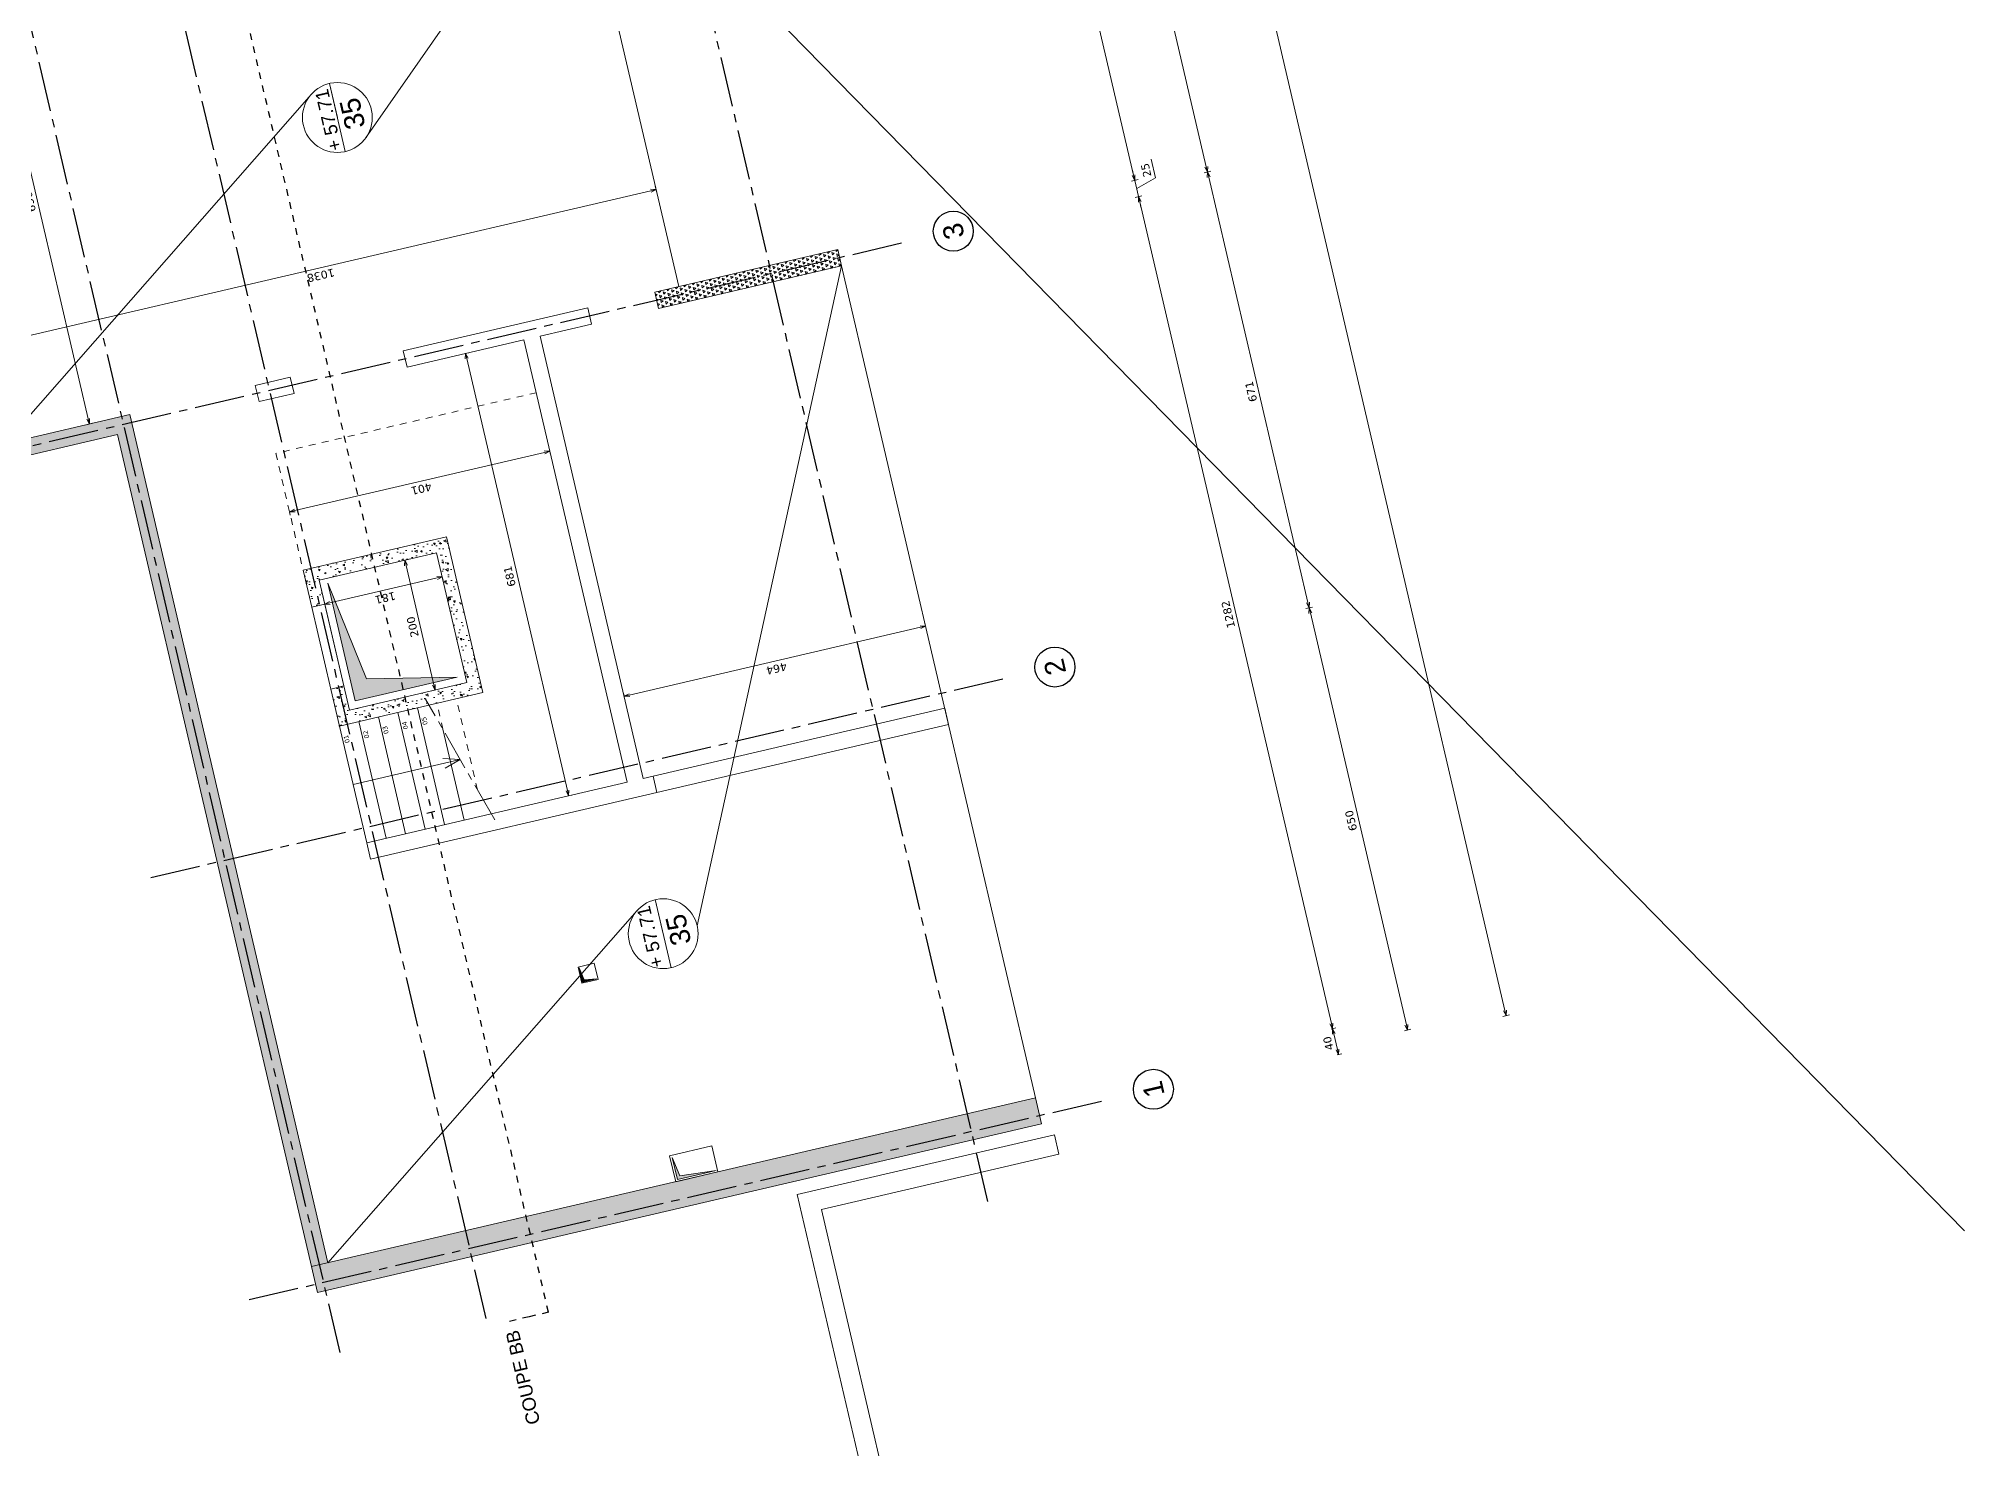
# Model space of a CAD drawing. Header units: metres. Extents: x -49 to 867749, y -579737 to 170817.
# Drawn here: x 596244.83 to 596273.72, y 139703.56 to 139724.71 of the extents above; entities that cross this region are included whole.
import ezdxf
from ezdxf.enums import TextEntityAlignment as Align

# ---------------------------------------------------------------- set-up
doc = ezdxf.new("R2010")
doc.units = ezdxf.units.M
doc.header["$MEASUREMENT"] = 0
doc.header["$PDMODE"] = 3
doc.header["$PDSIZE"] = 0.1
for name, pattern in [('01', [0.15, 0.1, -0.05]), ('04', [0.82, 0.6, -0.08, 0.06, -0.08]), ('AXES2', [1.125, 0.75, -0.125, 0.125, -0.125])]:
    doc.linetypes.add(name, pattern=pattern)
doc.layers.add('00-AXE-0.00', color=14, linetype='AXES2')
for name, color, linetype, lineweight in [('ACSP - Bois', 47, 'Continuous', 18), ('ACSP - Béton', 252, 'Continuous', 18), ('ACSP - Cotes', 7, 'Continuous', 18), ('ACSP - Dalle', 250, 'Continuous', 18), ('ACSP - Escalier', 253, 'Continuous', 18), ('ACSP - Longrines', 7, 'Continuous', 18), ('ACSP - Trémie', 7, 'Continuous', 18)]:
    doc.layers.add(name, color=color, linetype=linetype, lineweight=lineweight)
doc.styles.add('ARIAL', font='arial.ttf')
doc.styles.add('COT', font='verdana.ttf')
doc.styles.add('locaux 20', font='verdana.ttf', dxfattribs={"height": 0.07})
doc.styles.get("Standard").update_dxf_attribs({"font": 'arial.ttf'})
doc.dimstyles.new('COT50', dxfattribs={"dimtxt": 0.12, "dimasz": 0.08, "dimexe": 0.05, "dimexo": 0, "dimgap": 0.05, "dimtad": 1, "dimdec": 0, "dimlfac": 100, "dimzin": 0, "dimdsep": 46, "dimtxsty": 'COT', "dimblk": 'OPEN30', "dimcen": 0.04, "dimdle": 0.05, "dimclrd": 256, "dimclre": 256, "dimclrt": 6, "dimadec": 0, "dimazin": 0, "dimtm": 1e-09, "dimtfac": 1, "dimtdec": 0, "dimtmove": 1, "dimatfit": 0, "dimldrblk": 'OPEN30', "dimfxl": 0.05, "dimfxlon": 1, "dimtolj": 1, "dimtzin": 0, "dimlwd": -1, "dimlwe": -1, "dimarcsym": 0})
pattern_1 = [(163.12127, (596256.21171, 139612.853904), (-0.054743143, -0.05126586), [0.0375, -0.0375]), (223.12127, (596256.21171, 139612.853904), (0.017025965, -0.07304188), [0.0375, -0.0375]), (103.12127, (596256.18434, 139612.82827), (-0.071769108, 0.021776023), [0.0375, -0.0375])]
pattern_2 = [(153.12127, (596256.2117, 139612.8539), (-0.0406854, 0.28511173), [0.03, -0.33]), (98.12127, (596256.2117, 139612.8539), (-0.28042215, -0.1223544), [0.024, -0.264]), (203.57267, (596256.20832, 139612.87766), (-0.3211074, 0.16275755), [0.0254961, -0.28045684]), (149.30547, (596256.1338, 139612.83574), (-0.0324319, 0.4307809), [0.045, -0.495]), (199.75687, (596256.1311, 139612.87164), (-0.4643463, 0.2756492), [0.0382441, -0.4206852]), (94.30547, (596256.1338, 139612.83574), (-0.4643465, 0.2756488), [0.036, -0.396]), (124.12127, (596256.1442, 139612.87924), (0.10264065, 0.269089), [0.03, -0.33]), (69.12127, (596256.1442, 139612.87924), (-0.30458135, 0.0289378), [0.024, -0.264]), (174.57267, (596256.15275, 139612.90166), (-0.20194046, 0.2980269), [0.0254961, -0.28045684]), (140.62127, (596256.21171, 139612.8539), (-0.13078521, -0.02549152), [0, -0.2608, 0, -0.268, 0, -0.265]), (110.62127, (596256.21171, 139612.8539), (-0.1775338, 0.06666589), [0, -0.1528, 0, -0.2548, 0, -0.101]), (70.62127, (596256.23196, 139612.76703), (-0.03968742, 0.21000221), [0, -0.1, 0, -0.312, 0, -0.414]), (60.62127, (596256.24104, 139612.72808), (-0.09195287, 0.21809403), [0, -0.13, 0, -0.2072, 0, -0.294])]

# ---------------------------------------------------------------- blocks, each defined once
blk = doc.blocks.new('_Open30')
at = {"color": 0, "linetype": 'ByBlock', "lineweight": -2}
for p, q in [((-1, 0.27), (0, 0)), ((0, 0), (-1, -0.27)), ((0, 0), (-1, 0))]:
    blk.add_line(p, q, dxfattribs=at)
blk = doc.blocks.new('*D269')
at = {"layer": 'ACSP - Cotes', "transparency": 16777216}
for p, q in [((596264.22, 139709.852), (596264.289, 139709.868)), ((596264.313, 139709.545), (596264.258, 139709.779)), ((596264.311, 139709.463), (596264.379, 139709.479))]:
    blk.add_line(p, q, dxfattribs=at)
at = {"layer": 'Defpoints', "color": 0, "transparency": 16777216}
for p in [(596264.22, 139709.852), (596264.24, 139709.857), (596264.311, 139709.463)]:
    blk.add_point(p, dxfattribs=at)
at = {"layer": 'ACSP - Cotes', "transparency": 16777216, "xscale": 0.08, "yscale": 0.08, "zscale": 0.08}
for p, rotation in [((596264.24, 139709.857), 103.1212703830424), ((596264.331, 139709.467), 283.1212703830424)]:
    blk.add_blockref('_Open30', p, dxfattribs=dict(at, rotation=rotation))
at = {"layer": 'ACSP - Cotes', "color": 6, "transparency": 16777216, "insert": (596264.176, 139709.637), "char_height": 0.12, "attachment_point": 5, "rotation": 103.1213, "style": 'COT'}
blk.add_mtext('\\A1;40', dxfattribs=at)
blk = doc.blocks.new('*D278')
at = {"layer": 'ACSP - Cotes', "transparency": 16777216}
for p, q in [((596261.281, 139722.33), (596261.379, 139722.352)), ((596264.222, 139709.935), (596261.348, 139722.263)), ((596264.22, 139709.852), (596264.289, 139709.868))]:
    blk.add_line(p, q, dxfattribs=at)
at = {"layer": 'Defpoints', "color": 0, "transparency": 16777216}
for p in [(596261.33, 139722.341), (596256.875, 139721.303), (596264.22, 139709.852)]:
    blk.add_point(p, dxfattribs=at)
at = {"layer": 'ACSP - Cotes', "transparency": 16777216, "xscale": 0.08, "yscale": 0.08, "zscale": 0.08}
for p, rotation in [((596261.33, 139722.341), 103.121270232965), ((596264.24, 139709.857), 283.121270232965)]:
    blk.add_blockref('_Open30', p, dxfattribs=dict(at, rotation=rotation))
at = {"layer": 'ACSP - Cotes', "color": 6, "transparency": 16777216, "insert": (596262.675, 139716.073), "char_height": 0.12, "attachment_point": 5, "rotation": 103.1213, "style": 'COT'}
blk.add_mtext('\\A1;1282', dxfattribs=at)
blk = doc.blocks.new('*D279')
at = {"layer": 'ACSP - Cotes', "transparency": 16777216}
for p, q in [((596261.255, 139722.662), (596261.237, 139722.74)), ((596261.585, 139722.625), (596261.52, 139722.903)), ((596261.224, 139722.573), (596261.322, 139722.596)), ((596261.33, 139722.341), (596261.273, 139722.585)), ((596261.33, 139722.341), (596261.273, 139722.585)), ((596261.302, 139722.463), (596261.585, 139722.625)), ((596261.281, 139722.33), (596261.379, 139722.352)), ((596261.348, 139722.263), (596261.366, 139722.185))]:
    blk.add_line(p, q, dxfattribs=at)
at = {"layer": 'Defpoints', "color": 0, "transparency": 16777216}
for p in [(596261.273, 139722.585), (596256.819, 139721.546), (596256.875, 139721.303)]:
    blk.add_point(p, dxfattribs=at)
at = {"layer": 'ACSP - Cotes', "transparency": 16777216, "xscale": 0.08, "yscale": 0.08, "zscale": 0.08}
for p, rotation in [((596261.273, 139722.585), 283.121270232965), ((596261.33, 139722.341), 103.121270232965)]:
    blk.add_blockref('_Open30', p, dxfattribs=dict(at, rotation=rotation))
at = {"layer": 'ACSP - Cotes', "color": 6, "transparency": 16777216, "insert": (596261.443, 139722.738), "char_height": 0.12, "attachment_point": 5, "rotation": 103.1213, "style": 'COT'}
blk.add_mtext('\\A1;25', dxfattribs=at)
blk = doc.blocks.new('*D280')
at = {"layer": 'ACSP - Cotes', "transparency": 16777216}
for p, q in [((596259.658, 139729.293), (596259.755, 139729.316)), ((596261.255, 139722.662), (596259.725, 139729.226)), ((596261.224, 139722.573), (596261.322, 139722.596))]:
    blk.add_line(p, q, dxfattribs=at)
at = {"layer": 'Defpoints', "color": 0, "transparency": 16777216}
for p in [(596259.707, 139729.304), (596255.203, 139728.255), (596256.819, 139721.546)]:
    blk.add_point(p, dxfattribs=at)
at = {"layer": 'ACSP - Cotes', "transparency": 16777216, "xscale": 0.08, "yscale": 0.08, "zscale": 0.08}
for p, rotation in [((596259.707, 139729.304), 103.121270232965), ((596261.273, 139722.585), 283.121270232965)]:
    blk.add_blockref('_Open30', p, dxfattribs=dict(at, rotation=rotation))
at = {"layer": 'ACSP - Cotes', "color": 6, "transparency": 16777216, "insert": (596260.38, 139725.919), "char_height": 0.12, "attachment_point": 5, "rotation": 103.1213, "style": 'COT'}
blk.add_mtext('\\A1;690', dxfattribs=at)
blk = doc.blocks.new('*D297')
at = {"layer": 'ACSP - Cotes', "transparency": 16777216}
for p, q in [((596239.961, 139717.617), (596239.864, 139717.594)), ((596239.931, 139717.527), (596242.861, 139704.956)), ((596242.928, 139704.889), (596242.831, 139704.866))]:
    blk.add_line(p, q, dxfattribs=at)
at = {"layer": 'Defpoints', "color": 0, "transparency": 16777216}
for p in [(596242.795, 139718.277), (596248.924, 139706.287), (596242.879, 139704.878)]:
    blk.add_point(p, dxfattribs=at)
at = {"layer": 'ACSP - Cotes', "transparency": 16777216, "xscale": 0.08, "yscale": 0.08, "zscale": 0.08}
for p, rotation in [((596239.913, 139717.605), 103.1212703820333), ((596242.879, 139704.878), 283.1212703820332)]:
    blk.add_blockref('_Open30', p, dxfattribs=dict(at, rotation=rotation))
at = {"layer": 'ACSP - Cotes', "color": 6, "transparency": 16777216, "insert": (596241.286, 139711.216), "char_height": 0.12, "attachment_point": 5, "rotation": 103.1213, "style": 'COT'}
blk.add_mtext('\\A1;1307', dxfattribs=at)
blk = doc.blocks.new('*D298')
at = {"layer": 'ACSP - Cotes', "transparency": 16777216}
for p, q in [((596239.264, 139720.607), (596239.167, 139720.584)), ((596242.861, 139704.956), (596239.234, 139720.517)), ((596242.928, 139704.889), (596242.831, 139704.866))]:
    blk.add_line(p, q, dxfattribs=at)
at = {"layer": 'Defpoints', "color": 0, "transparency": 16777216}
for p in [(596243.382, 139721.566), (596239.216, 139720.595), (596248.924, 139706.287)]:
    blk.add_point(p, dxfattribs=at)
at = {"layer": 'ACSP - Cotes', "transparency": 16777216, "xscale": 0.08, "yscale": 0.08, "zscale": 0.08}
for p, rotation in [((596239.216, 139720.595), 103.1212703820333), ((596242.879, 139704.878), 283.1212703820332)]:
    blk.add_blockref('_Open30', p, dxfattribs=dict(at, rotation=rotation))
at = {"layer": 'ACSP - Cotes', "color": 6, "transparency": 16777216, "insert": (596240.938, 139712.711), "char_height": 0.12, "attachment_point": 5, "rotation": 103.1213, "style": 'COT'}
blk.add_mtext('\\A1;1614', dxfattribs=at)
blk = doc.blocks.new('*D305')
at = {"layer": 'ACSP - Cotes', "transparency": 16777216}
for p, q in [((596239.84, 139710.566), (596239.743, 139710.543)), ((596241.25, 139704.298), (596239.809, 139710.476)), ((596241.219, 139704.208), (596241.316, 139704.231))]:
    blk.add_line(p, q, dxfattribs=at)
at = {"layer": 'Defpoints', "color": 0, "transparency": 16777216}
for p in [(596246.468, 139712.111), (596239.791, 139710.554), (596240.989, 139704.155)]:
    blk.add_point(p, dxfattribs=at)
at = {"layer": 'ACSP - Cotes', "transparency": 16777216, "xscale": 0.08, "yscale": 0.08, "zscale": 0.08}
for p, rotation in [((596239.791, 139710.554), 103.1212703830422), ((596241.268, 139704.22), 283.1212703830421)]:
    blk.add_blockref('_Open30', p, dxfattribs=dict(at, rotation=rotation))
at = {"layer": 'ACSP - Cotes', "color": 6, "transparency": 16777216, "insert": (596240.42, 139707.362), "char_height": 0.12, "attachment_point": 5, "rotation": 103.1213, "style": 'COT'}
blk.add_mtext('\\A1;650', dxfattribs=at)
blk = doc.blocks.new('*D306')
at = {"layer": 'ACSP - Cotes', "transparency": 16777216}
for p, q in [((596238.316, 139717.105), (596238.218, 139717.082)), ((596239.773, 139710.632), (596238.285, 139717.016)), ((596239.84, 139710.566), (596239.743, 139710.543))]:
    blk.add_line(p, q, dxfattribs=at)
at = {"layer": 'Defpoints', "color": 0, "transparency": 16777216}
for p in [(596243.085, 139718.217), (596238.267, 139717.093), (596246.468, 139712.111)]:
    blk.add_point(p, dxfattribs=at)
at = {"layer": 'ACSP - Cotes', "transparency": 16777216, "xscale": 0.08, "yscale": 0.08, "zscale": 0.08}
for p, rotation in [((596238.267, 139717.093), 103.1212703830422), ((596239.791, 139710.554), 283.1212703830421)]:
    blk.add_blockref('_Open30', p, dxfattribs=dict(at, rotation=rotation))
at = {"layer": 'ACSP - Cotes', "color": 6, "transparency": 16777216, "insert": (596238.92, 139713.798), "char_height": 0.12, "attachment_point": 5, "rotation": 103.1213, "style": 'COT'}
blk.add_mtext('\\A1;671', dxfattribs=at)
blk = doc.blocks.new('*D277')
at = {"layer": 'ACSP - Cotes', "transparency": 16777216}
for p, q in [((596253.182, 139768.443), (596253.28, 139768.466)), ((596266.826, 139710.131), (596253.249, 139768.377)), ((596266.796, 139710.042), (596266.893, 139710.065))]:
    blk.add_line(p, q, dxfattribs=at)
at = {"layer": 'Defpoints', "color": 0, "transparency": 16777216}
for p in [(596252.772, 139768.348), (596253.231, 139768.455), (596266.386, 139709.946)]:
    blk.add_point(p, dxfattribs=at)
at = {"layer": 'ACSP - Cotes', "transparency": 16777216, "xscale": 0.08, "yscale": 0.08, "zscale": 0.08}
for p, rotation in [((596253.231, 139768.455), 103.1212703830424), ((596266.844, 139710.053), 283.1212703830424)]:
    blk.add_blockref('_Open30', p, dxfattribs=dict(at, rotation=rotation))
at = {"layer": 'ACSP - Cotes', "color": 6, "transparency": 16777216, "insert": (596259.928, 139739.229), "char_height": 0.12, "attachment_point": 5, "rotation": 103.1213, "style": 'COT'}
blk.add_mtext('\\A1;5997', dxfattribs=at)
blk = doc.blocks.new('*D314')
at = {"layer": 'ACSP - Cotes', "transparency": 16777216}
for p, q in [((596253.691, 139714.862), (596258.057, 139715.879)), ((596258.135, 139715.898), (596258.124, 139715.946)), ((596253.614, 139714.844), (596253.602, 139714.892))]:
    blk.add_line(p, q, dxfattribs=at)
at = {"layer": 'Defpoints', "color": 0, "transparency": 16777216}
for p in [(596258.135, 139715.898), (596258.135, 139715.898), (596253.614, 139714.844)]:
    blk.add_point(p, dxfattribs=at)
at = {"layer": 'ACSP - Cotes', "transparency": 16777216, "xscale": 0.08, "yscale": 0.08, "zscale": 0.08}
for p, rotation in [((596258.135, 139715.898), 13.12127038304243), ((596253.614, 139714.844), 193.1212703830424)]:
    blk.add_blockref('_Open30', p, dxfattribs=dict(at, rotation=rotation))
at = {"layer": 'ACSP - Cotes', "color": 6, "transparency": 16777216, "insert": (596255.9, 139715.261), "char_height": 0.12, "attachment_point": 5, "rotation": 193.1213, "style": 'COT'}
blk.add_mtext('\\A1;464', dxfattribs=at)
blk = doc.blocks.new('*D315')
at = {"layer": 'ACSP - Cotes', "transparency": 16777216}
for p, q in [((596251.229, 139719.987), (596251.282, 139719.999)), ((596252.762, 139713.429), (596251.252, 139719.91)), ((596252.776, 139713.35), (596252.829, 139713.363))]:
    blk.add_line(p, q, dxfattribs=at)
at = {"layer": 'Defpoints', "color": 0, "transparency": 16777216}
for p in [(596251.229, 139719.987), (596251.234, 139719.988), (596252.776, 139713.35)]:
    blk.add_point(p, dxfattribs=at)
at = {"layer": 'ACSP - Cotes', "transparency": 16777216, "xscale": 0.08, "yscale": 0.08, "zscale": 0.08}
for p, rotation in [((596251.234, 139719.988), 103.1212703830424), ((596252.781, 139713.351), 283.1212703830424)]:
    blk.add_blockref('_Open30', p, dxfattribs=dict(at, rotation=rotation))
at = {"layer": 'ACSP - Cotes', "color": 6, "transparency": 16777216, "insert": (596251.897, 139716.644), "char_height": 0.12, "attachment_point": 5, "rotation": 103.1213, "style": 'COT'}
blk.add_mtext('\\A1;681', dxfattribs=at)
blk = doc.blocks.new('*D316')
at = {"layer": 'ACSP - Cotes', "transparency": 16777216}
for p, q in [((596248.672, 139717.63), (596252.421, 139718.504)), ((596252.499, 139718.522), (596252.511, 139718.474)), ((596248.594, 139717.612), (596248.605, 139717.563))]:
    blk.add_line(p, q, dxfattribs=at)
at = {"layer": 'Defpoints', "color": 0, "transparency": 16777216}
for p in [(596252.499, 139718.522), (596252.499, 139718.522), (596248.594, 139717.612)]:
    blk.add_point(p, dxfattribs=at)
at = {"layer": 'ACSP - Cotes', "transparency": 16777216, "xscale": 0.08, "yscale": 0.08, "zscale": 0.08}
for p, rotation in [((596252.499, 139718.522), 13.12127038304243), ((596248.594, 139717.612), 193.1212703830424)]:
    blk.add_blockref('_Open30', p, dxfattribs=dict(at, rotation=rotation))
at = {"layer": 'ACSP - Cotes', "color": 6, "transparency": 16777216, "insert": (596250.572, 139717.958), "char_height": 0.12, "attachment_point": 5, "rotation": 193.1213, "style": 'COT'}
blk.add_mtext('\\A1;401', dxfattribs=at)
blk = doc.blocks.new('*D317')
at = {"layer": 'ACSP - Cotes', "transparency": 16777216}
for p, q in [((596250.276, 139716.875), (596250.373, 139716.897)), ((596250.76, 139715.016), (596250.343, 139716.808)), ((596250.73, 139714.927), (596250.827, 139714.949))]:
    blk.add_line(p, q, dxfattribs=at)
at = {"layer": 'Defpoints', "color": 0, "transparency": 16777216}
for p in [(596250.324, 139716.886), (596250.218, 139716.861), (596250.672, 139714.913)]:
    blk.add_point(p, dxfattribs=at)
at = {"layer": 'ACSP - Cotes', "transparency": 16777216, "xscale": 0.08, "yscale": 0.08, "zscale": 0.08}
for p, rotation in [((596250.324, 139716.886), 103.1212703830424), ((596250.778, 139714.938), 283.1212703830424)]:
    blk.add_blockref('_Open30', p, dxfattribs=dict(at, rotation=rotation))
at = {"layer": 'ACSP - Cotes', "color": 6, "transparency": 16777216, "insert": (596250.442, 139715.886), "char_height": 0.12, "attachment_point": 5, "rotation": 103.1213, "style": 'COT'}
blk.add_mtext('\\A1;200', dxfattribs=at)
blk = doc.blocks.new('*D318')
at = {"layer": 'ACSP - Cotes', "transparency": 16777216}
for p, q in [((596249.2, 139716.244), (596250.807, 139716.619)), ((596250.885, 139716.637), (596250.897, 139716.588)), ((596249.123, 139716.226), (596249.134, 139716.177))]:
    blk.add_line(p, q, dxfattribs=at)
at = {"layer": 'Defpoints', "color": 0, "transparency": 16777216}
for p in [(596250.885, 139716.637), (596250.885, 139716.637), (596249.123, 139716.226)]:
    blk.add_point(p, dxfattribs=at)
at = {"layer": 'ACSP - Cotes', "transparency": 16777216, "xscale": 0.08, "yscale": 0.08, "zscale": 0.08}
for p, rotation in [((596250.885, 139716.637), 13.12127038304243), ((596249.123, 139716.226), 193.1212703830424)]:
    blk.add_blockref('_Open30', p, dxfattribs=dict(at, rotation=rotation))
at = {"layer": 'ACSP - Cotes', "color": 6, "transparency": 16777216, "insert": (596250.03, 139716.321), "char_height": 0.12, "attachment_point": 5, "rotation": 193.1213, "style": 'COT'}
blk.add_mtext('\\A1;181', dxfattribs=at)
blk = doc.blocks.new('*D319')
at = {"layer": 'ACSP - Cotes', "transparency": 16777216}
for p, q in [((596243.977, 139725.638), (596244.074, 139725.66)), ((596245.574, 139719.007), (596244.043, 139725.571)), ((596245.543, 139718.918), (596245.64, 139718.941))]:
    blk.add_line(p, q, dxfattribs=at)
at = {"layer": 'Defpoints', "color": 0, "transparency": 16777216}
for p in [(596243.695, 139725.572), (596244.025, 139725.649), (596245.261, 139718.852)]:
    blk.add_point(p, dxfattribs=at)
at = {"layer": 'ACSP - Cotes', "transparency": 16777216, "xscale": 0.08, "yscale": 0.08, "zscale": 0.08}
for p, rotation in [((596244.025, 139725.649), 103.1212703830424), ((596245.592, 139718.929), 283.1212703830424)]:
    blk.add_blockref('_Open30', p, dxfattribs=dict(at, rotation=rotation))
at = {"layer": 'ACSP - Cotes', "color": 6, "transparency": 16777216, "insert": (596244.699, 139722.264), "char_height": 0.12, "attachment_point": 5, "rotation": 103.1213, "style": 'COT'}
blk.add_mtext('\\A1;690', dxfattribs=at)
blk = doc.blocks.new('*D320')
at = {"layer": 'ACSP - Cotes', "transparency": 16777216}
for p, q in [((596244.061, 139720.109), (596254.015, 139722.429)), ((596254.104, 139722.399), (596254.081, 139722.496)), ((596243.994, 139720.042), (596243.972, 139720.14))]:
    blk.add_line(p, q, dxfattribs=at)
at = {"layer": 'Defpoints', "color": 0, "transparency": 16777216}
for p in [(596254.093, 139722.448), (596254.174, 139722.1), (596244.064, 139719.744)]:
    blk.add_point(p, dxfattribs=at)
at = {"layer": 'ACSP - Cotes', "transparency": 16777216, "xscale": 0.08, "yscale": 0.08, "zscale": 0.08}
for p, rotation in [((596254.093, 139722.448), 13.12127038304243), ((596243.983, 139720.091), 193.1212703830424)]:
    blk.add_blockref('_Open30', p, dxfattribs=dict(at, rotation=rotation))
at = {"layer": 'ACSP - Cotes', "color": 6, "transparency": 16777216, "insert": (596249.063, 139721.16), "char_height": 0.12, "attachment_point": 5, "rotation": 193.1213, "style": 'COT'}
blk.add_mtext('\\A1;1038', dxfattribs=at)
blk = doc.blocks.new('*D661')
at = {"layer": 'ACSP - Cotes', "transparency": 16777216}
for p, q in [((596263.937, 139716.183), (596263.84, 139716.16)), ((596265.347, 139709.915), (596263.907, 139716.094)), ((596265.414, 139709.848), (596265.317, 139709.826))]:
    blk.add_line(p, q, dxfattribs=at)
at = {"layer": 'Defpoints', "color": 0, "transparency": 16777216}
for p in [(596263.889, 139716.171), (596263.945, 139716.185), (596265.421, 139709.85)]:
    blk.add_point(p, dxfattribs=at)
at = {"layer": 'ACSP - Cotes', "transparency": 16777216, "xscale": 0.08, "yscale": 0.08, "zscale": 0.08}
for p, rotation in [((596263.889, 139716.171), 103.1212703830424), ((596265.365, 139709.837), 283.1212703830424)]:
    blk.add_blockref('_Open30', p, dxfattribs=dict(at, rotation=rotation))
at = {"layer": 'ACSP - Cotes', "color": 6, "transparency": 16777216, "insert": (596264.517, 139712.979), "char_height": 0.12, "attachment_point": 5, "rotation": 103.1213, "style": 'COT'}
blk.add_mtext('\\A1;650', dxfattribs=at)
blk = doc.blocks.new('*D667')
at = {"layer": 'ACSP - Cotes', "transparency": 16777216}
for p, q in [((596262.316, 139722.699), (596262.413, 139722.722)), ((596263.871, 139716.249), (596262.383, 139722.633)), ((596263.937, 139716.183), (596263.84, 139716.16))]:
    blk.add_line(p, q, dxfattribs=at)
at = {"layer": 'Defpoints', "color": 0, "transparency": 16777216}
for p in [(596262.364, 139722.711), (596257.772, 139721.64), (596263.945, 139716.185)]:
    blk.add_point(p, dxfattribs=at)
at = {"layer": 'ACSP - Cotes', "transparency": 16777216, "xscale": 0.08, "yscale": 0.08, "zscale": 0.08}
for p, rotation in [((596262.364, 139722.711), 103.121270397399), ((596263.889, 139716.171), 283.121270397399)]:
    blk.add_blockref('_Open30', p, dxfattribs=dict(at, rotation=rotation))
at = {"layer": 'ACSP - Cotes', "color": 6, "transparency": 16777216, "insert": (596263.017, 139719.416), "char_height": 0.12, "attachment_point": 5, "rotation": 103.1213, "style": 'COT'}
blk.add_mtext('\\A1;671', dxfattribs=at)
blk = doc.blocks.new('*D668')
at = {"layer": 'ACSP - Cotes', "transparency": 16777216}
for p, q in [((596260.693, 139729.663), (596260.79, 139729.685)), ((596262.346, 139722.788), (596260.759, 139729.596)), ((596262.316, 139722.699), (596262.413, 139722.722))]:
    blk.add_line(p, q, dxfattribs=at)
at = {"layer": 'Defpoints', "color": 0, "transparency": 16777216}
for p in [(596260.741, 139729.674), (596256.149, 139728.603), (596257.772, 139721.64)]:
    blk.add_point(p, dxfattribs=at)
at = {"layer": 'ACSP - Cotes', "transparency": 16777216, "xscale": 0.08, "yscale": 0.08, "zscale": 0.08}
for p, rotation in [((596260.741, 139729.674), 103.121270397399), ((596262.364, 139722.711), 283.121270397399)]:
    blk.add_blockref('_Open30', p, dxfattribs=dict(at, rotation=rotation))
at = {"layer": 'ACSP - Cotes', "color": 6, "transparency": 16777216, "insert": (596261.444, 139726.167), "char_height": 0.12, "attachment_point": 5, "rotation": 103.1213, "style": 'COT'}
blk.add_mtext('\\A1;715', dxfattribs=at)

msp = doc.modelspace()

# ---------------------------------------------------------------- hatches: boundary and pattern name
at = {"layer": 'ACSP - Bois'}
h = msp.add_hatch(dxfattribs=at)
h.set_pattern_fill('TRIANG', color=256, scale=0.2, style=0)
h.set_pattern_definition(pattern_1)
h.paths.add_polyline_path([(596243.382, 139721.566), (596243.053, 139722.979), (596243.297, 139723.035), (596243.626, 139721.623)])
edge = h.paths.add_edge_path()
edge.add_line((596249.167, 139706.343), (596246.2, 139719.071))
edge.add_line((596246.2, 139719.071), (596244.323, 139718.633))
edge.add_line((596244.323, 139718.633), (596244.064, 139719.744))
edge.add_line((596244.064, 139719.744), (596243.82, 139719.687))
edge.add_line((596243.82, 139719.687), (596244.136, 139718.333))
edge.add_line((596244.136, 139718.333), (596246.014, 139718.771))
edge.add_line((596246.014, 139718.771), (596248.924, 139706.287))
h = msp.add_hatch(dxfattribs=at)
h.set_pattern_fill('TRIANG', color=256, scale=0.2, style=0)
h.set_pattern_definition(pattern_1)
h.paths.add_polyline_path([(596254.072, 139720.906), (596254.129, 139720.663), (596256.875, 139721.303), (596256.819, 139721.546)])
at = {"layer": 'ACSP - Béton'}
h = msp.add_hatch(dxfattribs=at)
h.set_pattern_fill('AR-CONC', color=256, scale=0.04, style=0)
h.set_pattern_definition(pattern_2)
h.paths.add_polyline_path([(596249.039, 139716.586), (596250.801, 139716.997), (596251.255, 139715.049), (596249.493, 139714.638), (596249.409, 139714.999), (596249.214, 139714.953), (596249.343, 139714.398), (596251.496, 139714.9), (596250.951, 139717.237), (596248.798, 139716.736), (596248.928, 139716.18), (596249.123, 139716.226)])
h = msp.add_hatch(dxfattribs=at)
h.set_pattern_fill('AR-CONC', color=256, scale=0.04, style=0)
h.set_pattern_definition(pattern_2)
h.paths.add_polyline_path([(596249.014, 139705.897), (596248.924, 139706.287), (596259.785, 139708.819), (596259.876, 139708.429)])
at = {"layer": 'ACSP - Trémie'}
for points in [[(596249.167, 139716.541), (596249.579, 139714.775), (596251.108, 139715.132), (596249.75, 139715.105)], [(596252.939, 139710.77), (596252.989, 139710.554), (596253.206, 139710.605), (596253.013, 139710.589)], [(596254.335, 139707.926), (596254.412, 139707.595), (596254.992, 139707.731), (596254.451, 139707.649)]]:
    msp.add_hatch(color=256, dxfattribs=at).paths.add_polyline_path(points)

# ---------------------------------------------------------------- linework, layer by layer
at = {"layer": '00-AXE-0.00'}
for p, q in [((596259.069, 139707.265), (596245.025, 139767.517)), ((596251.543, 139705.511), (596237.498, 139765.763)), ((596249.352, 139705), (596235.307, 139765.252)), ((596257.772, 139721.64), (596243.085, 139718.217)), ((596259.296, 139715.101), (596246.468, 139712.111)), ((596260.773, 139708.766), (596247.944, 139705.776))]:
    msp.add_line(p, q, dxfattribs=at)
at = {"layer": '00-AXE-0.00', "color": 3, "linetype": '01'}
for points in [[(596252.479, 139705.603), (596238.056, 139767.478), (596237.333, 139767.31)], [(596252.479, 139705.603), (596252.187, 139705.534), (596251.894, 139705.466)]]:
    msp.add_lwpolyline(points, dxfattribs=at)
at = {"layer": '00-AXE-0.00', "linetype": 'Continuous'}
for centre in [(596258.551, 139721.822), (596260.075, 139715.283), (596261.552, 139708.948)]:
    msp.add_circle(centre, 0.3, dxfattribs=at)
at = {"layer": 'ACSP - Bois'}
msp.add_lwpolyline([(596254.072, 139720.906), (596254.129, 139720.663), (596256.875, 139721.303), (596256.819, 139721.546)], close=True, dxfattribs=at)
for points in [[(596249.167, 139706.343), (596246.2, 139719.071), (596244.323, 139718.633), (596244.064, 139719.744), (596243.82, 139719.687), (596244.136, 139718.333), (596246.014, 139718.771), (596248.924, 139706.287)], [(596254.103, 139713.403), (596258.479, 139714.423), (596258.422, 139714.666), (596254.047, 139713.646)]]:
    msp.add_lwpolyline(points, dxfattribs=at)
at = {"layer": 'ACSP - Béton'}
for points in [[(596252.11, 139720.192), (596253.657, 139713.555), (596249.752, 139712.645), (596249.809, 139712.402), (596254.103, 139713.403), (596254.047, 139713.646), (596253.901, 139713.612), (596252.354, 139720.249), (596253.126, 139720.429), (596253.069, 139720.672), (596250.3, 139720.027), (596250.357, 139719.783), (596252.11, 139720.192)], [(596249.039, 139716.586), (596250.801, 139716.997), (596251.255, 139715.049), (596249.493, 139714.638), (596249.409, 139714.999), (596249.214, 139714.953), (596249.343, 139714.398), (596251.496, 139714.9), (596250.951, 139717.237), (596248.798, 139716.736), (596248.928, 139716.18), (596249.123, 139716.226), (596249.039, 139716.586)], [(596249.214, 139714.953), (596248.928, 139716.18), (596249.123, 139716.226), (596249.409, 139714.999)], [(596259.876, 139708.429), (596259.785, 139708.819), (596248.924, 139706.287), (596248.924, 139706.287)], [(596248.924, 139706.287), (596249.014, 139705.897), (596259.876, 139708.429)]]:
    msp.add_lwpolyline(points, dxfattribs=at)
for points in [[(596248.606, 139719.632), (596248.663, 139719.388), (596248.137, 139719.266), (596248.08, 139719.509)], [(596249.014, 139705.897), (596248.924, 139706.287), (596259.785, 139708.819), (596259.876, 139708.429)], [(596261.848, 139700.615), (596261.78, 139700.907), (596258.217, 139700.072), (596256.572, 139707.143), (596260.136, 139707.973), (596260.068, 139708.265), (596256.211, 139707.368), (596257.995, 139699.717)]]:
    msp.add_lwpolyline(points, close=True, dxfattribs=at)
at = {"layer": 'ACSP - Cotes'}
for points in [[(596249.736, 139723.22), (596252.866, 139727.71)], [(596244.323, 139718.633), (596248.888, 139723.836)], [(596249.312, 139723.528), (596249.193, 139724.039), (596249.431, 139723.017)], [(596254.711, 139711.401), (596256.875, 139721.303)], [(596254.2, 139711.282), (596254.081, 139711.793), (596254.319, 139710.771)], [(596249.167, 139706.343), (596253.776, 139711.59)]]:
    msp.add_lwpolyline(points, dxfattribs=at)
for centre in [(596249.312, 139723.528), (596254.2, 139711.282)]:
    msp.add_circle(centre, 0.524, dxfattribs=at)
at = {"layer": 'ACSP - Dalle'}
for points in [[(596254.433, 139720.99), (596252.866, 139727.71)], [(596259.785, 139708.819), (596256.875, 139721.303)]]:
    msp.add_lwpolyline(points, dxfattribs=at)
at = {"layer": 'ACSP - Escalier'}
for p, q in [((596250.628, 139712.849), (596250.22, 139714.602)), ((596250.92, 139712.918), (596250.512, 139714.671)), ((596249.752, 139712.645), (596249.343, 139714.398)), ((596250.044, 139712.713), (596249.635, 139714.466)), ((596250.336, 139712.781), (596249.928, 139714.534)), ((596251.213, 139712.986), (596250.895, 139714.349))]:
    msp.add_line(p, q, dxfattribs=at)
at = {"layer": 'ACSP - Escalier', "linetype": '04'}
msp.add_line((596251.674, 139712.99), (596250.635, 139714.802), dxfattribs=at)
at = {"layer": 'ACSP - Escalier', "linetype": '01'}
for p, q in [((596250.895, 139714.349), (596250.804, 139714.739)), ((596251.414, 139713.443), (596251.096, 139714.807))]:
    msp.add_line(p, q, dxfattribs=at)
msp.add_lwpolyline([(596252.295, 139719.399), (596248.39, 139718.489), (596248.798, 139716.736)], dxfattribs=at)
at = {"layer": 'ACSP - Escalier'}
for points in [[(596249.548, 139713.522), (596251.154, 139713.896)], [(596250.894, 139713.912), (596251.154, 139713.896), (596250.928, 139713.766)]]:
    msp.add_lwpolyline(points, dxfattribs=at)
at = {"layer": 'ACSP - Longrines'}
msp.add_line((596273.718, 139706.826), (596210.515, 139771.338), dxfattribs=at)
at = {"layer": 'ACSP - Trémie'}
for points in [[(596249.493, 139714.638), (596249.039, 139716.586), (596250.801, 139716.997), (596251.255, 139715.049)], [(596252.979, 139710.539), (596252.922, 139710.782), (596253.165, 139710.839), (596253.222, 139710.595)], [(596254.387, 139707.56), (596254.296, 139707.95), (596254.929, 139708.097), (596255.02, 139707.708)]]:
    msp.add_lwpolyline(points, close=True, dxfattribs=at)
for points in [[(596249.579, 139714.775), (596249.167, 139716.541), (596249.75, 139715.105), (596251.108, 139715.132), (596249.579, 139714.775)], [(596252.939, 139710.77), (596252.989, 139710.554), (596253.206, 139710.605), (596253.013, 139710.589), (596252.939, 139710.77)], [(596254.335, 139707.926), (596254.412, 139707.595), (596254.992, 139707.731), (596254.451, 139707.649), (596254.335, 139707.926)]]:
    msp.add_lwpolyline(points, dxfattribs=at)

# ---------------------------------------------------------------- texts
at = {"layer": '00-AXE-0.00'}
for s, p in [('3', (596258.551, 139721.822)), ('2', (596260.075, 139715.283)), ('1', (596261.552, 139708.948))]:
    msp.add_text(s, height=0.3, rotation=103.1213, dxfattribs=at).set_placement(p, align=Align.MIDDLE_CENTER)
at = {"layer": '00-AXE-0.00', "color": 3, "insert": (596252.161, 139703.898), "char_height": 0.2, "width": 2.78016, "attachment_point": 1, "rotation": 103.1213, "style": 'ARIAL'}
msp.add_mtext('COUPE BB', dxfattribs=at)
at = {"layer": 'ACSP - Cotes', "rotation": 103.1213, "style": 'ARIAL'}
for s, insert, char_height, width, attachment_point in [('+ 57.71', (596249.384, 139723.055), 0.2, 1.027, 7), ('35', (596249.444, 139723.325), 0.3, 0.50644, 1), ('+ 57.71', (596254.211, 139710.8), 0.2, 1.027, 7), ('35', (596254.332, 139711.079), 0.3, 0.50644, 1)]:
    msp.add_mtext(s, dxfattribs=dict(at, insert=insert, char_height=char_height, width=width, attachment_point=attachment_point))
at = {"layer": 'ACSP - Escalier', "char_height": 0.07, "width": 0.16916, "attachment_point": 5, "rotation": 103.1213, "style": 'locaux 20'}
for s, insert in [('02', (596249.743, 139714.271)), ('03', (596250.035, 139714.339)), ('04', (596250.327, 139714.407)), ('05', (596250.62, 139714.475)), ('01', (596249.451, 139714.203))]:
    msp.add_mtext(s, dxfattribs=dict(at, insert=insert))

# ---------------------------------------------------------------- dimensions: what is measured, and where the dimension line sits
at = {"layer": 'ACSP - Cotes'}
for p1, p2, distance, picture, middle in [((596266.386, 139709.946), (596252.772, 139768.348), -0.471, '*D277', (596259.928, 139739.229)), ((596245.261, 139718.852), (596243.695, 139725.572), -0.339, '*D319', (596244.699, 139722.264)), ((596244.064, 139719.744), (596254.174, 139722.1), 0.357, '*D320', (596249.063, 139721.16)), ((596252.776, 139713.35), (596251.229, 139719.987), -0.005, '*D315', (596251.897, 139716.644)), ((596248.594, 139717.612), (596252.499, 139718.522), 0, '*D316', (596250.572, 139717.958)), ((596250.672, 139714.913), (596250.218, 139716.861), -0.109, '*D317', (596250.442, 139715.886)), ((596249.123, 139716.226), (596250.885, 139716.637), 0, '*D318', (596250.03, 139716.321)), ((596265.421, 139709.85), (596263.945, 139716.185), 0.058, '*D661', (596264.517, 139712.979)), ((596253.614, 139714.844), (596258.135, 139715.898), 0, '*D314', (596255.9, 139715.261)), ((596264.311, 139709.463), (596264.22, 139709.852), -0.02, '*D269', (596264.176, 139709.637))]:
    dim = msp.add_aligned_dim(p1=p1, p2=p2, distance=distance, dimstyle='COT50', dxfattribs=at)
    dim.commit()
    dim.dimension.update_dxf_attribs({"geometry": picture, "text_midpoint": middle})
for base, p1, p2, picture, middle in [((596260.741, 139729.674), (596257.772, 139721.64), (596256.149, 139728.603), '*D668', (596261.444, 139726.167)), ((596259.707, 139729.304), (596256.819, 139721.546), (596255.203, 139728.255), '*D280', (596260.38, 139725.919)), ((596261.273, 139722.585), (596256.875, 139721.303), (596256.819, 139721.546), '*D279', (596261.464, 139722.648)), ((596262.364, 139722.711), (596263.945, 139716.185), (596257.772, 139721.64), '*D667', (596263.017, 139719.416)), ((596261.33, 139722.341), (596264.22, 139709.852), (596256.875, 139721.303), '*D278', (596262.675, 139716.073)), ((596239.216, 139720.595), (596248.924, 139706.287), (596243.382, 139721.566), '*D298', (596240.938, 139712.711)), ((596238.267, 139717.093), (596246.468, 139712.111), (596243.085, 139718.217), '*D306', (596238.92, 139713.798)), ((596242.879, 139704.878), (596242.795, 139718.277), (596248.924, 139706.287), '*D297', (596241.286, 139711.216)), ((596239.791, 139710.554), (596240.989, 139704.155), (596246.468, 139712.111), '*D305', (596240.42, 139707.362))]:
    dim = msp.add_linear_dim(base=base, p1=p1, p2=p2, angle=283.1213, dimstyle='COT50', dxfattribs=at)
    dim.commit()
    dim.dimension.update_dxf_attribs({"geometry": picture, "text_midpoint": middle})

doc.saveas('drawing.dxf')
